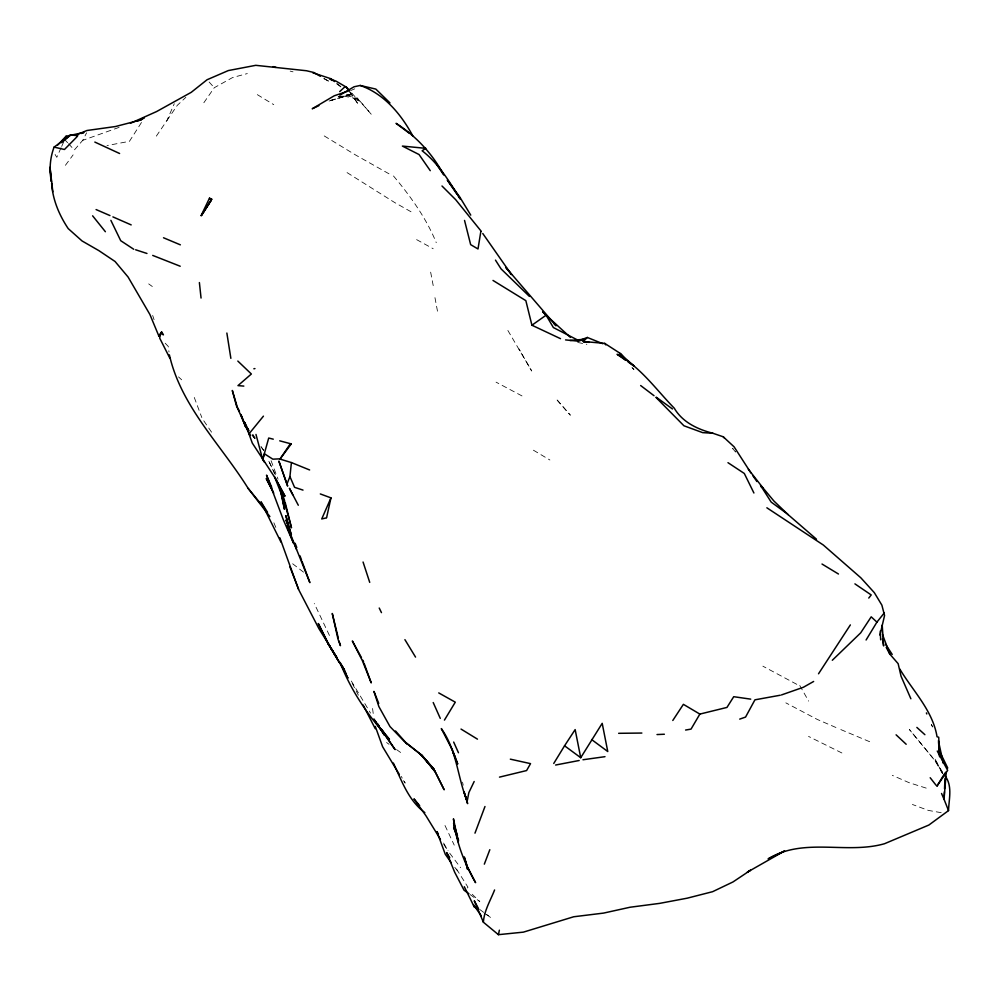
<?xml version="1.0" encoding="UTF-8"?>
<svg xmlns="http://www.w3.org/2000/svg" width="1000" height="1000" viewBox="0 0 1000 1000"><rect width="100%" height="100%" fill="white"/><g stroke="black" fill="none" stroke-linecap="round" stroke-linejoin="round"><path stroke-width="0.75" stroke-dasharray="5 3.75" d="M156.337 136.125L166.825 120.725L174.288 103.7M61.062 147.775L56.8 157.3L54.025 152.713M61.675 146.425L64.112 140.975M68.562 143.763L74.338 149.987L82.725 140.35L86.613 132.825M141.475 122.5L129.438 141.325L107.037 145.55M166.825 120.725L177.312 105.312L185.863 97.338M203.85 102.737L214.275 87.713L232.613 77.525L247.312 73.575M65.412 165.3L73.112 154.887M484.212 913.325L490.812 917.075M467.262 888L467.987 887.25L455.213 866.963M350.662 90.575L354.725 88.837M119.087 127.375L82.725 140.35M329.113 101.037L353.088 93.6L329.263 100.85M330.637 100.512L349.2 95.35L338.562 96.625M338.162 96.7L342.312 96.225M941.175 812.675L928.325 810.4L912.387 804.463M343.7 96.062L358.125 98.975L371.287 114.3L356.887 97.788L358.862 100.913L346.55 94.938M577.725 342.438L586.862 344.338M290.175 71.1L293.012 71.85M926.188 788.112L909.1 782.688L892.288 775.325M346.788 94.45L358.125 98.975M869.638 741.7L837.95 728.375M835.938 727.5L817.337 719.463L785.863 702.862M841.888 752.975L808.525 736.4M796.787 684.325L762.887 666.188M521.987 395.925L496.062 382.15M323.762 78.625L330.65 82.312M388.975 173.787L355.9 155.175L321.788 134.45M416.625 239.638L433.188 248.738M411.012 211.762L394.475 202.413L345.288 171.488M324.188 78.537L329.35 81.55M533.413 450.2L549.888 460M257.325 94.65L273.762 104.675M386.55 742.525L389.038 744.287M396.538 749.587L402.775 754.013M470.087 894.562L479.8 901.55L469.837 892.013M148.7 283.9L152.325 286.512M336.825 83.938L341.55 87.4M479.6 909.375L485.662 913.85M486.863 914.75L490.5 917.438M292.65 563.763L304.15 572.638M336.85 83.413L341.562 87.137M178.525 376.9L181.65 379.787M165.212 343.237L168.238 346.4L169 352.025M64.725 139.613L67.6 142.725M351.6 92.912L358.862 100.913M209.125 82.013L214.275 87.713M632 367.463L633.938 369.65L632.087 367.4M393.475 175.975C410.5 196.225 426.213 218.062 436.262 242.688M454.8 867.35L457.537 870.888M252.1 434.913L254.775 438.425M252.188 435.037L254.887 438.6M252.938 435.938L254.737 438.325M449.688 853.162L460.6 867.688M260.963 446.662L263.587 450.238M261.125 446.875L263.712 450.387M349.85 92.15L358.462 104.575L348.438 89.75M203.787 420.825L213.1 434.412M403.525 780.65L405.175 783.088L401.238 776.4M443.775 844.425L447.938 850.7M942.688 772.25L935.212 760.9L909.4 729.5L935.212 760.9L942.463 773.587M252.9 434.35L255.338 438.162M351.325 681.062L370.525 713.088M507.875 330.475L531.7 371L519.05 349.038L519.938 350.513M352.188 683.288L358.375 695.2M443.587 843.05L448.038 850.688M932.825 727.075L931.35 724.525L932.613 727.237M799.762 685.487L808.637 701.112M942.525 773.3L934.75 758.538L942.65 773.787M275.375 474.775L268.337 460.138L275.4 475.288M329.45 635.475L314.275 603.5M445 825.5L454.237 845.138M273.875 522.775L276.663 529.325M271.087 460.7L278.05 479.25M194.275 397.463L201.812 417.55M152.675 315.462L154.075 319.675M462.525 782.175L463.212 785.175M430.65 272.162L433.212 285.613M434.963 297.663L437.95 313.688M372.562 708.487L373.55 716.112M557.112 400.012L570.35 415.188L557.112 400.012M735.438 451.9L732.625 448.413L735.438 451.9"/><path stroke-width="1.5" d="M945.175 776.025C952.7 786.1 948.9 799.137 948.525 810.6L928.875 825.037L884.538 843.713C846.475 854.6 803.787 836.975 768.125 858.888L784.587 850.95L747.25 872.212L750.5 870.238L732.987 881.95L712.613 891.688L687.175 898.188L659.65 903.375L630.075 907.237L603.612 913.088L573.725 916.762L523.387 932.138L498.425 934.675L483.375 922.212C484.175 910.738 490.45 900.475 494.588 889.963M944.388 791.775L944.038 799.275L948.525 810.6M944.525 788.775L945 778.275M880.65 639.812L880.263 631.1M286.938 484.125L278.875 461.087L287.663 486.1L286.938 484.125L289.925 476.562L291.413 462.575L280 459.075L290.375 443.688L291.225 443.938L280 459.075M480.775 231.85L478 248.975L470.662 244.65L464.538 220.425M946.312 771.562L944.038 799.275L941.55 793.462M498.425 934.675L499.375 930.175M326.637 517.537L330.962 497.875L320.312 493.938M879.975 635.138L884.562 615.5L881.888 605.163L874.338 592.675L860.863 577.825L823.325 545.025L766.862 507.788M484.325 864.15L489.825 849.7M474.975 833.162L484.975 806.513M65.163 138.488L66.05 136.237L83.888 132.487L81.15 133.5M330.962 497.875L321.737 518.95L326.475 517.875M77.888 135.7L70.662 134.95L54.088 147.113C49.975 157.975 49.05 170.188 51.413 181.625L50 167.25L52.825 191.8M209.488 198.175L201.112 215.613L211.737 199.225L209.488 198.175L211.25 200.25L201.3 215.688L211.737 199.225M474.175 781.5L468.85 792.625L467.163 801.287C457.5 777.387 456.962 750.263 441.3 728.587L452.425 750.062L455.55 758.3M750.725 699.15L733.725 696.7L726.963 707.425L699.862 714.087L691.038 729.112L685.588 730.037M580.725 757.712L575.15 729.6L564.562 745.788L580.725 757.712L602.2 723.337L607.762 751.525L591.6 739.55M444.438 720.1L455.288 702.175L438.738 692.913M866.087 640L876.925 622.125L884.163 613.05M944.912 773.05L936.875 786.237L947.663 770.375L937.262 751.05M553.75 763.462L564.562 745.788M51.625 183.113C52.575 199.525 59.212 215.125 68.2 228.588L82.062 240.963L98.925 250.662L115.062 261.488L128.088 277.025L149.9 314.488L158.938 336.225L161.625 331.975L163.425 334.85L160.825 333.2L159.65 338.038L169.75 358M158.938 336.225L161.625 331.975M818.525 673.787L850.362 624.913M672.8 720.475L683.388 704.338L699.862 714.087M868.763 598.062L871.213 594.95L854.925 583.875M285.113 502.175L291.475 527.788L284.075 500.7L274.538 476.825L285 496.225L275.475 478.462L252.288 443.075L248.962 433.888L263.438 416.15M57.8 144.963L66.05 136.237M77.05 136.713L64.463 149.5L54.088 147.113M602.925 343.738L587.362 337.475L583.188 341.488L586.05 342.275M339.7 91.613L344.913 86.8M832.312 660.263L860.675 632.875L871.2 616.838L876.925 622.125M61.65 142.688L70.662 134.95M493 280.438L525.85 300.65L531.925 325.225L546.1 315.188L570.413 337.388M339.837 95.188L354.062 86.775L360.225 85.463L375.825 89.087L389.975 102.912M813.65 681.462L803.375 687.275L781.45 694.95M318.863 105.662L312.225 108.775L334.188 95.812L348.85 90.838M130.463 123.275L156.625 111.538L191.2 92.35L207.075 79.737L228.337 70.562L255.763 65.325L306.525 70.75L313.837 72.5L320.312 76.275M77.225 134.488L86.938 130.5L115.463 126.525L140.8 119.95L144.312 117.625L140.762 119.938L136.15 121.213M565.562 339.913L577.587 341.1L587.362 337.475M739.712 719.112L745.562 717.075L754.938 699.825L780.212 695.238M499.487 777.125L526.587 770.562L530.538 763.637L510.337 759.163M577.587 341.1L583 340.012M555.6 765.025L579.175 760.5M253.85 368.775L254.938 368.587M582.975 759.75L604.987 756.675M570 340.487L585.35 339.188M278.988 458.875L272.838 459.175L264.438 453.812L262.688 459.525L264.513 462.325M657.013 734.55L664.362 734.237M618.65 733.312L641.862 733.05M750.925 472.925L734.1 446.825L723.225 436.788L712.825 433.237L702.688 432.638L683.925 425.775L656.05 397.488M243.825 386.1L237.975 385.613L251.363 374L237.825 361.062M625.638 359.538L621.038 353.925L604.712 343.375L583.188 341.488L589.2 342.388M273.275 439.175L268.712 438.038L262.688 459.525L255.975 434.438M273.175 66.625L276.012 67.375M279.725 440.825L290.475 443.7M712.825 433.237C697.638 429.363 682.487 422.25 674.275 408.212C656.012 389.462 640.487 367.025 617.075 354.3L625.638 360.238M290.375 443.688L291.225 443.938M135.65 249.788L146.962 253.463M303.012 490.1L294.562 487.325L289.925 476.562M152.713 255.413L180.212 266.238M312.738 72.75L330.975 78.763L334.5 81.55M291.413 462.575L309.625 469.963M131.188 224.9L112.9 216.887M163.512 237.763L180.362 244.838M560.5 338.663L531.925 325.225M94.838 142.075L119.6 153.5M96.088 209.562L109.95 215.562M360.225 85.463C384.113 93.8 401.087 114.175 412.762 135.838M578.713 340.588L553.387 327.562L546.1 315.188L542.638 311.65L546.775 316M169.375 354.837C180.975 406.388 220.938 444.725 248.137 488.363L269.887 516.587M349.513 90.625L346.4 87.188L336.138 81.2L329.738 78.75L332.1 80.487M761.263 487L763.138 488.1L773.913 501.025L788.175 514.688M822.013 564.038L838.462 574.012M461.025 729.075L477.463 739.15M464.3 886.725L474.162 906.737L477.925 909.212M133.763 249.275L120.725 240.7L110.875 220.35M727.975 462.675L744.312 473.475L753.913 493M628.088 361.925L634.212 366.175L619.475 353.225L625.262 359.787M468.875 893.688L464.025 890.188L454.663 872.175L446.675 852.588L449.775 857.812M656.263 397.212L672.463 408.963M409.188 133.162L396.062 123.338C416.213 136.15 432.638 154.1 443.913 175.125M640.65 385.538L654.013 395.7M424.062 758.05L434.263 769.812L420.975 754.675L405.688 742.588L406.9 743.8L395.5 730.975M420.975 754.675L419.675 753.587L433.312 768.188L444.175 789.8L434.925 771.137M816.513 539.225L786.888 513.575L771.188 502.1L760.487 485.325M916.862 727.412L924.887 734.688M529.425 296.425L501.05 268.875L495.475 260.125M458.475 196.412L460.188 198.912C449.3 181.562 438.675 163.475 422.137 150.787L425.775 148.338L402.4 146.088L419.05 154.537L430.262 170.675M896.1 734.825L906.175 744.262M424.837 812.625C408.45 800.55 401.7 780.713 393.363 763.025M442 186L455.662 199.662L481.287 231.35M723.225 436.788L724.438 438.013M554 323.6L556.062 325.775L505.95 267.575L511.488 274.575L482.775 233.512M890.212 654.55L898.138 663.662L901.075 676.287L910.875 698.763M434.263 769.812L421.675 755.113L404.387 741.5L389.988 726.562L378.862 706.575L373.95 691.388L378.738 703.413M419.65 805.638L413.988 798.888L426.037 815.888L440.438 839.412M261.288 504.425L248.137 488.363M381.037 728.9L389.45 739.362C368.738 716.65 351.163 691.15 340.037 662.337L347.938 678.225L342.875 668.375L346.425 674.175M92.613 215.812L105.388 231.725M899.7 668.888C912.85 690.95 932.75 710.5 937.038 736.737L938.713 737.262L939.663 756.812L938.538 742.225M748.35 469.237L763.138 488.1M930.188 777.738L936.1 785.275M451.138 862.638L445.262 854.212L436.912 831.612L438.4 834.15M248.575 430.288L245.863 426.725L240.85 414.425L244.85 425.2L248.538 430.238M247.55 428.775L244.85 425.2L250.562 435.513M375.012 720.875L395.075 749.6L382.788 731.213M374.95 720.8L379.3 726.587M377.675 723.938L379.438 726.425M381.213 728.9L383.875 732.638M481.312 915.812L473.55 904.9L474.162 906.737M752.638 475.375L756.912 481.525M346.4 87.188L348.125 89.675M604.712 343.375L605.75 344.875M456.763 193.9L447.312 180.1L459.6 196.762L470.75 215.125M399.4 774.562L382.625 746.75L375.3 726.413M436.562 164.2L443.038 173.938M885.512 644.175L892.212 654.45M373.95 718.95L375.55 721.425M377.137 723.9L384.312 735.013L377.062 723.65M345.487 672.725L327.912 643.188L339.263 662.25L328.175 643.775L318.275 623.525L329.188 645.3L337.337 658.325L318.925 628.65L298.438 589.188L279.887 537.837M341.163 664.9L343.55 668.7M267.562 512.3L260.975 501.838L280.963 542.087M404.913 639.65L415.538 657.1M341.15 664.95L344.325 670.212M375.262 728.725L363.15 705.037M239.5 411.213L237.387 407.375L232.312 390.475L236.438 405.75L245.863 426.725M361.475 657.712L352.35 640.987L362.362 660.65L371.225 682.9L364.137 663.45M478.525 908.675L474.263 900.763L483.375 922.212M886.2 647.362L889.837 654.137L882.475 634.438M298.3 505.238L289.4 488.263L292.725 494.613M451.525 748.35L452.425 750.062M272.525 490.625L266.262 478.562L273.712 493.125M379.225 608.038L381.463 612.625M940.475 753.162L947.738 768.012M248.75 430.75L244.675 422.4L248.962 433.888M453.675 742.062L458.462 752.738M433.212 702.537L440.275 718.388M271.762 487.463L266.512 475.125L283.425 520.013L293.488 543.088L286.913 526.15M362.887 660.275L363.625 662.05M455.575 758.425L453.062 752.138L457.725 763.988L456.075 759.675M296.525 549.4L290.788 534.938L285.863 515.625L291.4 534.95L285.988 519.938L290.3 530.875M294.275 543.737L309.875 582.638L302.013 561.375M457.337 836.888L453.65 827.425L458.6 840.3M289.9 566.85L298.6 589.188M926.4 712.913L926.8 713.938M295.15 543.3L296.762 547.487M300 555.85L301.512 559.987M467.163 801.287L463.988 791.7L467.625 803.637L465.938 797.175M281.25 490.588L284.625 500.725M363.062 562.025L369.725 582.375M465.175 859.75L467.388 866.75L475.6 882.688C464.125 863.075 456.025 841.488 453.45 818.825L458.387 842.075L453.6 823.162L457.512 836.025M339.05 641.162L340.45 645.675L338 639.175L332.262 613.475L338.338 638.25M279.075 484.888L284.975 505.438L280.287 488.562M465.375 860.825L464.275 856.95L467.625 869.45L465.75 862.113M938.413 740.763L943.288 763.35M280.062 488.75L284.462 509.275L280.975 491.087M230.863 358.338L226.863 333.038M882.387 638.787L883.625 645.938L882.212 625.175M199.387 282.562L201.05 298.05M425.938 760.013L421.675 755.113L435.075 771.65L425.938 760.013M344.588 670.362L341.45 665.037L344.525 670.288"/></g></svg>
